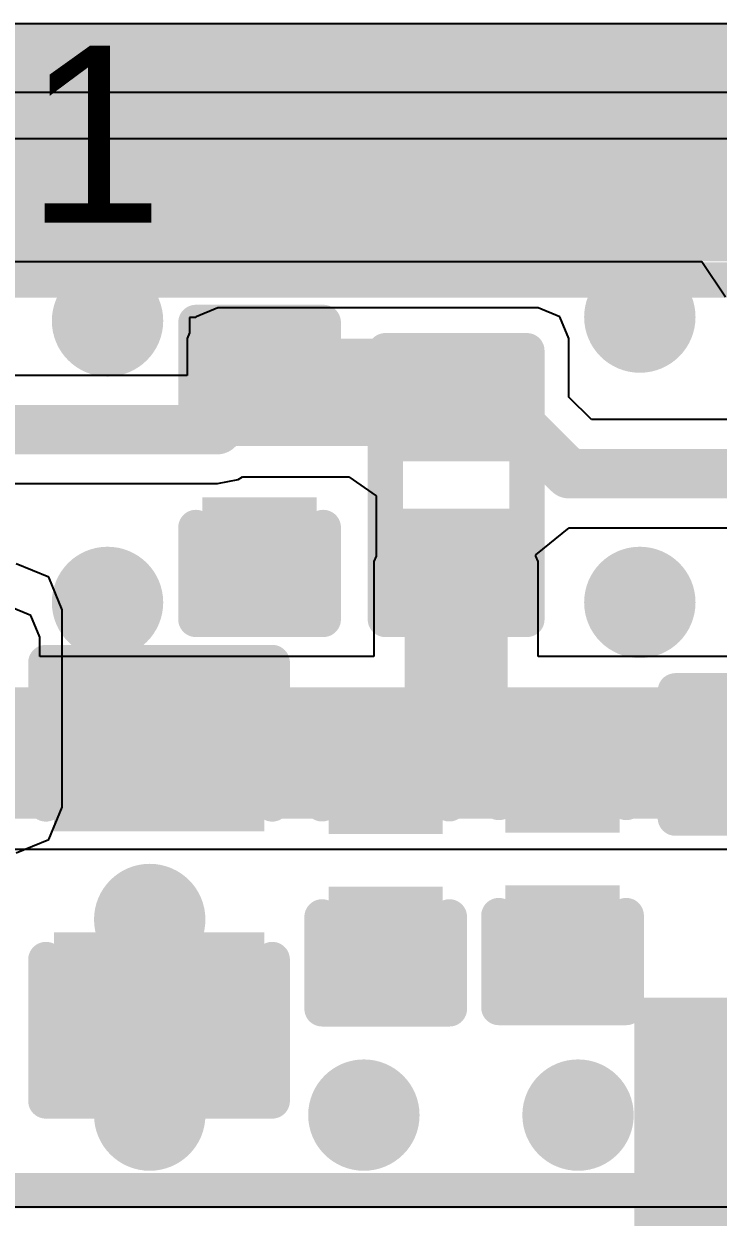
# Model space of a CAD drawing. Header units: millimetres. Extents: x -6 to 110, y 0 to 86.
# Drawn here: x 2.842 to 5.335, y 5.069 to 9.355 of the extents above; entities that cross this region are included whole.
import ezdxf

# ---------------------------------------------------------------- set-up
doc = ezdxf.new("R2010")
doc.units = ezdxf.units.MM
for name, color, linetype in [('BottomLayer', 5, 'Continuous'), ('BottomOverlay', 54, 'Continuous'), ('BottomPaste', 16, 'Continuous'), ('BottomSolder', 6, 'Continuous'), ('MidLayer1', 16, 'Continuous'), ('MidLayer2', 76, 'Continuous'), ('TopLayer', 1, 'Continuous'), ('TopOverlay', 2, 'Continuous'), ('ViaHoleLayer', 16, 'Continuous')]:
    doc.layers.add(name, color=color, linetype=linetype)
doc.styles.add('Arial', font='', dxfattribs={"height": 0.2})
doc.styles.get('Arial').set_extended_font_data('Arial')

# ---------------------------------------------------------------- blocks, each defined once
blk = doc.blocks.new('IND_0201_B_3')
at = {"layer": 'BottomLayer'}
for points in [[(-0.4, 0.15), (-0.15, 0.15), (-0.15, -0.15), (-0.4, -0.15)], [(0.15, 0.15), (0.4, 0.15), (0.4, -0.15), (0.15, -0.15)]]:
    blk.add_hatch(color=5, dxfattribs=at).paths.add_polyline_path(points)
at = {"layer": 'BottomPaste'}
for points in [[(-0.4, 0.15), (-0.15, 0.15), (-0.15, -0.15), (-0.4, -0.15)], [(0.15, 0.15), (0.4, 0.15), (0.4, -0.15), (0.15, -0.15)]]:
    blk.add_hatch(color=16, dxfattribs=at).paths.add_polyline_path(points)
at = {"layer": 'BottomSolder'}
for points in [[(-0.455, 0.205), (-0.095, 0.205), (-0.095, -0.205), (-0.455, -0.205)], [(0.095, 0.205), (0.455, 0.205), (0.455, -0.205), (0.095, -0.205)]]:
    blk.add_hatch(color=6, dxfattribs=at).paths.add_polyline_path(points)
at = {"layer": 'BottomOverlay', "const_width": 0.127}
for points in [[(-0.4826, -0.2286), (-0.4826, 0.2286)], [(-0.4826, 0.2286), (0.4826, 0.2286)], [(0.4826, -0.2286), (0.4826, 0.2286)], [(-0.4826, -0.2286), (0.4826, -0.2286)]]:
    blk.add_lwpolyline(points, dxfattribs=at)
at = {"layer": 'BottomOverlay', "const_width": 0.0635}
for points in [[(-0.5143, 0.2286, 1), (-0.4508, 0.2286, 1)], [(-0.5143, 0.2286, 1), (-0.4508, 0.2286, 1)], [(0.4508, 0.2286, 1), (0.5143, 0.2286, 1)], [(0.4508, 0.2286, 1), (0.5143, 0.2286, 1)], [(-0.5143, -0.2286, 1), (-0.4508, -0.2286, 1)], [(-0.5143, -0.2286, 1), (-0.4508, -0.2286, 1)], [(0.4508, -0.2286, 1), (0.5143, -0.2286, 1)], [(0.4508, -0.2286, 1), (0.5143, -0.2286, 1)]]:
    blk.add_lwpolyline(points, format="xyb", close=True, dxfattribs=at)
blk = doc.blocks.new('QFNWB_56__7_7__B_35')
at = {"layer": 'BottomLayer'}
for points in [[(-3.75, 1.91), (-3.1, 1.91), (-3.1, 1.69), (-3.75, 1.69)], [(-3.75, 1.51), (-3.1, 1.51), (-3.1, 1.29), (-3.75, 1.29)], [(-3.75, 1.11), (-3.1, 1.11), (-3.1, 0.89), (-3.75, 0.89)], [(-3.75, 0.71), (-3.1, 0.71), (-3.1, 0.49), (-3.75, 0.49)], [(-3.75, 0.31), (-3.1, 0.31), (-3.1, 0.09), (-3.75, 0.09)], [(-3.75, -0.09), (-3.1, -0.09), (-3.1, -0.31), (-3.75, -0.31)]]:
    blk.add_hatch(color=5, dxfattribs=at).paths.add_polyline_path(points)
at = {"layer": 'BottomPaste'}
for points in [[(-3.75, 1.91), (-3.1, 1.91), (-3.1, 1.69), (-3.75, 1.69)], [(-3.75, 1.51), (-3.1, 1.51), (-3.1, 1.29), (-3.75, 1.29)], [(-3.75, 1.11), (-3.1, 1.11), (-3.1, 0.89), (-3.75, 0.89)], [(-3.75, 0.71), (-3.1, 0.71), (-3.1, 0.49), (-3.75, 0.49)], [(-3.75, 0.31), (-3.1, 0.31), (-3.1, 0.09), (-3.75, 0.09)], [(-3.75, -0.09), (-3.1, -0.09), (-3.1, -0.31), (-3.75, -0.31)]]:
    blk.add_hatch(color=16, dxfattribs=at).paths.add_polyline_path(points)
at = {"layer": 'BottomSolder'}
for points in [[(-3.8516, 2.4116), (-2.9984, 2.4116), (-2.9984, 1.9884), (-3.8516, 1.9884)], [(-3.8516, 2.0116), (-2.9984, 2.0116), (-2.9984, 1.5884), (-3.8516, 1.5884)], [(-3.8516, 1.6116), (-2.9984, 1.6116), (-2.9984, 1.1884), (-3.8516, 1.1884)], [(-3.8516, 1.2116), (-2.9984, 1.2116), (-2.9984, 0.7884), (-3.8516, 0.7884)], [(-3.8516, 0.8116), (-2.9984, 0.8116), (-2.9984, 0.3884), (-3.8516, 0.3884)], [(-3.8516, 0.4116), (-2.9984, 0.4116), (-2.9984, -0.0116), (-3.8516, -0.0116)], [(-3.8516, 0.0116), (-2.9984, 0.0116), (-2.9984, -0.4116), (-3.8516, -0.4116)], [(-3.8516, -0.3884), (-2.9984, -0.3884), (-2.9984, -0.8116), (-3.8516, -0.8116)]]:
    blk.add_hatch(color=6, dxfattribs=at).paths.add_polyline_path(points)
blk = doc.blocks.new('CAP_0201_B_37')
at = {"layer": 'BottomLayer'}
for points in [[(-0.45, 0.15), (-0.15, 0.15), (-0.15, -0.15), (-0.45, -0.15)], [(0.15, 0.15), (0.45, 0.15), (0.45, -0.15), (0.15, -0.15)]]:
    blk.add_hatch(color=5, dxfattribs=at).paths.add_polyline_path(points)
at = {"layer": 'BottomPaste'}
for points in [[(-0.45, 0.15), (-0.15, 0.15), (-0.15, -0.15), (-0.45, -0.15)], [(0.15, 0.15), (0.45, 0.15), (0.45, -0.15), (0.15, -0.15)]]:
    blk.add_hatch(color=16, dxfattribs=at).paths.add_polyline_path(points)
at = {"layer": 'BottomSolder'}
for points in [[(-0.505, 0.205), (-0.095, 0.205), (-0.095, -0.205), (-0.505, -0.205)], [(0.095, 0.205), (0.505, 0.205), (0.505, -0.205), (0.095, -0.205)]]:
    blk.add_hatch(color=6, dxfattribs=at).paths.add_polyline_path(points)
at = {"layer": 'BottomOverlay', "const_width": 0.127}
for points in [[(-0.5334, 0.2286), (-0.2032, 0.2286)], [(-0.5334, 0.2286), (-0.5334, -0.2286)], [(0.2032, 0.2286), (0.5334, 0.2286)], [(0.5334, 0.2286), (0.5334, -0.2286)], [(-0.5334, -0.2286), (-0.2032, -0.2286)], [(0.2032, -0.2286), (0.5334, -0.2286)]]:
    blk.add_lwpolyline(points, dxfattribs=at)
at = {"layer": 'BottomOverlay', "const_width": 0.0635}
for points in [[(-0.5651, 0.2286, 1), (-0.5016, 0.2286, 1)], [(-0.5651, 0.2286, 1), (-0.5016, 0.2286, 1)], [(-0.2349, 0.2286, 1), (-0.1714, 0.2286, 1)], [(0.1714, 0.2286, 1), (0.2349, 0.2286, 1)], [(0.5016, 0.2286, 1), (0.5651, 0.2286, 1)], [(0.5016, 0.2286, 1), (0.5651, 0.2286, 1)], [(-0.5651, -0.2286, 1), (-0.5016, -0.2286, 1)], [(-0.5651, -0.2286, 1), (-0.5016, -0.2286, 1)], [(-0.2349, -0.2286, 1), (-0.1714, -0.2286, 1)], [(0.1714, -0.2286, 1), (0.2349, -0.2286, 1)], [(0.5016, -0.2286, 1), (0.5651, -0.2286, 1)], [(0.5016, -0.2286, 1), (0.5651, -0.2286, 1)]]:
    blk.add_lwpolyline(points, format="xyb", close=True, dxfattribs=at)
blk = doc.blocks.new('CAP_0201_B_39')
at = {"layer": 'BottomLayer'}
for points in [[(-0.45, 0.15), (-0.15, 0.15), (-0.15, -0.15), (-0.45, -0.15)], [(0.15, 0.15), (0.45, 0.15), (0.45, -0.15), (0.15, -0.15)]]:
    blk.add_hatch(color=5, dxfattribs=at).paths.add_polyline_path(points)
at = {"layer": 'BottomPaste'}
for points in [[(-0.45, 0.15), (-0.15, 0.15), (-0.15, -0.15), (-0.45, -0.15)], [(0.15, 0.15), (0.45, 0.15), (0.45, -0.15), (0.15, -0.15)]]:
    blk.add_hatch(color=16, dxfattribs=at).paths.add_polyline_path(points)
at = {"layer": 'BottomSolder'}
for points in [[(-0.505, 0.205), (-0.095, 0.205), (-0.095, -0.205), (-0.505, -0.205)], [(0.095, 0.205), (0.505, 0.205), (0.505, -0.205), (0.095, -0.205)]]:
    blk.add_hatch(color=6, dxfattribs=at).paths.add_polyline_path(points)
at = {"layer": 'BottomOverlay', "const_width": 0.127}
for points in [[(-0.5334, 0.2286), (-0.2032, 0.2286)], [(-0.5334, 0.2286), (-0.5334, -0.2286)], [(0.2032, 0.2286), (0.5334, 0.2286)], [(0.5334, 0.2286), (0.5334, -0.2286)], [(-0.5334, -0.2286), (-0.2032, -0.2286)], [(0.2032, -0.2286), (0.5334, -0.2286)]]:
    blk.add_lwpolyline(points, dxfattribs=at)
at = {"layer": 'BottomOverlay', "const_width": 0.0635}
for points in [[(-0.5651, 0.2286, 1), (-0.5016, 0.2286, 1)], [(-0.5651, 0.2286, 1), (-0.5016, 0.2286, 1)], [(-0.2349, 0.2286, 1), (-0.1714, 0.2286, 1)], [(0.1714, 0.2286, 1), (0.2349, 0.2286, 1)], [(0.5016, 0.2286, 1), (0.5651, 0.2286, 1)], [(0.5016, 0.2286, 1), (0.5651, 0.2286, 1)], [(-0.5651, -0.2286, 1), (-0.5016, -0.2286, 1)], [(-0.5651, -0.2286, 1), (-0.5016, -0.2286, 1)], [(-0.2349, -0.2286, 1), (-0.1714, -0.2286, 1)], [(0.1714, -0.2286, 1), (0.2349, -0.2286, 1)], [(0.5016, -0.2286, 1), (0.5651, -0.2286, 1)], [(0.5016, -0.2286, 1), (0.5651, -0.2286, 1)]]:
    blk.add_lwpolyline(points, format="xyb", close=True, dxfattribs=at)
blk = doc.blocks.new('R___0201_B_54')
at = {"layer": 'BottomLayer'}
for points in [[(-0.41, 0.185), (-0.14, 0.185), (-0.14, -0.185), (-0.41, -0.185)], [(0.14, 0.185), (0.41, 0.185), (0.41, -0.185), (0.14, -0.185)]]:
    blk.add_hatch(color=5, dxfattribs=at).paths.add_polyline_path(points)
at = {"layer": 'BottomPaste'}
for points in [[(-0.41, 0.185), (-0.14, 0.185), (-0.14, -0.185), (-0.41, -0.185)], [(0.14, 0.185), (0.41, 0.185), (0.41, -0.185), (0.14, -0.185)]]:
    blk.add_hatch(color=16, dxfattribs=at).paths.add_polyline_path(points)
at = {"layer": 'BottomSolder'}
for points in [[(-0.465, 0.24), (-0.085, 0.24), (-0.085, -0.24), (-0.465, -0.24)], [(0.085, 0.24), (0.465, 0.24), (0.465, -0.24), (0.085, -0.24)]]:
    blk.add_hatch(color=6, dxfattribs=at).paths.add_polyline_path(points)
at = {"layer": 'BottomOverlay', "const_width": 0.127}
for points in [[(-0.4826, -0.254), (-0.4826, 0.254)], [(0.4826, 0.254), (-0.4826, 0.254)], [(0.4826, -0.254), (0.4826, 0.254)], [(0.4826, -0.254), (-0.4826, -0.254)]]:
    blk.add_lwpolyline(points, dxfattribs=at)
at = {"layer": 'BottomOverlay', "const_width": 0.0635}
for points in [[(-0.5143, 0.254, 1), (-0.4508, 0.254, 1)], [(-0.5143, 0.254, 1), (-0.4508, 0.254, 1)], [(0.4508, 0.254, 1), (0.5143, 0.254, 1)], [(0.4508, 0.254, 1), (0.5143, 0.254, 1)], [(-0.5143, -0.254, 1), (-0.4508, -0.254, 1)], [(-0.5143, -0.254, 1), (-0.4508, -0.254, 1)], [(0.4508, -0.254, 1), (0.5143, -0.254, 1)], [(0.4508, -0.254, 1), (0.5143, -0.254, 1)]]:
    blk.add_lwpolyline(points, format="xyb", close=True, dxfattribs=at)
blk = doc.blocks.new('CAP_0201_B_72')
at = {"layer": 'BottomLayer'}
for points in [[(-0.45, 0.15), (-0.15, 0.15), (-0.15, -0.15), (-0.45, -0.15)], [(0.15, 0.15), (0.45, 0.15), (0.45, -0.15), (0.15, -0.15)]]:
    blk.add_hatch(color=5, dxfattribs=at).paths.add_polyline_path(points)
at = {"layer": 'BottomPaste'}
for points in [[(-0.45, 0.15), (-0.15, 0.15), (-0.15, -0.15), (-0.45, -0.15)], [(0.15, 0.15), (0.45, 0.15), (0.45, -0.15), (0.15, -0.15)]]:
    blk.add_hatch(color=16, dxfattribs=at).paths.add_polyline_path(points)
at = {"layer": 'BottomSolder'}
for points in [[(-0.505, 0.205), (-0.095, 0.205), (-0.095, -0.205), (-0.505, -0.205)], [(0.095, 0.205), (0.505, 0.205), (0.505, -0.205), (0.095, -0.205)]]:
    blk.add_hatch(color=6, dxfattribs=at).paths.add_polyline_path(points)
at = {"layer": 'BottomOverlay', "const_width": 0.127}
for points in [[(-0.5334, 0.2286), (-0.2032, 0.2286)], [(-0.5334, 0.2286), (-0.5334, -0.2286)], [(0.2032, 0.2286), (0.5334, 0.2286)], [(0.5334, 0.2286), (0.5334, -0.2286)], [(-0.5334, -0.2286), (-0.2032, -0.2286)], [(0.2032, -0.2286), (0.5334, -0.2286)]]:
    blk.add_lwpolyline(points, dxfattribs=at)
at = {"layer": 'BottomOverlay', "const_width": 0.0635}
for points in [[(-0.5651, 0.2286, 1), (-0.5016, 0.2286, 1)], [(-0.5651, 0.2286, 1), (-0.5016, 0.2286, 1)], [(-0.2349, 0.2286, 1), (-0.1714, 0.2286, 1)], [(0.1714, 0.2286, 1), (0.2349, 0.2286, 1)], [(0.5016, 0.2286, 1), (0.5651, 0.2286, 1)], [(0.5016, 0.2286, 1), (0.5651, 0.2286, 1)], [(-0.5651, -0.2286, 1), (-0.5016, -0.2286, 1)], [(-0.5651, -0.2286, 1), (-0.5016, -0.2286, 1)], [(-0.2349, -0.2286, 1), (-0.1714, -0.2286, 1)], [(0.1714, -0.2286, 1), (0.2349, -0.2286, 1)], [(0.5016, -0.2286, 1), (0.5651, -0.2286, 1)], [(0.5016, -0.2286, 1), (0.5651, -0.2286, 1)]]:
    blk.add_lwpolyline(points, format="xyb", close=True, dxfattribs=at)
blk = doc.blocks.new('C___0402_B_73')
at = {"layer": 'BottomLayer'}
for points in [[(-0.2413, 0.3175), (-0.2413, -0.3175), (-0.6985, -0.3175), (-0.6985, 0.3175)], [(0.6985, 0.3175), (0.6985, -0.3175), (0.2413, -0.3175), (0.2413, 0.3175)]]:
    blk.add_hatch(color=5, dxfattribs=at).paths.add_polyline_path(points)
at = {"layer": 'BottomPaste'}
for points in [[(-0.2413, 0.3175), (-0.2413, -0.3175), (-0.6985, -0.3175), (-0.6985, 0.3175)], [(0.6985, 0.3175), (0.6985, -0.3175), (0.2413, -0.3175), (0.2413, 0.3175)]]:
    blk.add_hatch(color=16, dxfattribs=at).paths.add_polyline_path(points)
at = {"layer": 'BottomSolder'}
for points in [[(-0.1813, 0.3775), (-0.1813, -0.3775), (-0.7585, -0.3775), (-0.7585, 0.3775)], [(0.7585, 0.3775), (0.7585, -0.3775), (0.1813, -0.3775), (0.1813, 0.3775)]]:
    blk.add_hatch(color=6, dxfattribs=at).paths.add_polyline_path(points)
at = {"layer": 'BottomOverlay', "const_width": 0.127}
for points in [[(-0.7874, 0.4064), (-0.7874, -0.4064)], [(-0.7874, 0.4064), (-0.2794, 0.4064)], [(0.2794, 0.4064), (0.7874, 0.4064)], [(0.7874, 0.4064), (0.7874, -0.4064)], [(-0.7874, -0.4064), (-0.2794, -0.4064)], [(0.2794, -0.4064), (0.7874, -0.4064)]]:
    blk.add_lwpolyline(points, dxfattribs=at)
at = {"layer": 'BottomOverlay', "const_width": 0.0635}
for points in [[(-0.8191, 0.4064, 1), (-0.7556, 0.4064, 1)], [(-0.8191, 0.4064, 1), (-0.7556, 0.4064, 1)], [(-0.3111, 0.4064, 1), (-0.2477, 0.4064, 1)], [(0.2477, 0.4064, 1), (0.3111, 0.4064, 1)], [(0.7556, 0.4064, 1), (0.8191, 0.4064, 1)], [(0.7556, 0.4064, 1), (0.8191, 0.4064, 1)], [(-0.8191, -0.4064, 1), (-0.7556, -0.4064, 1)], [(-0.8191, -0.4064, 1), (-0.7556, -0.4064, 1)], [(-0.3111, -0.4064, 1), (-0.2477, -0.4064, 1)], [(0.2477, -0.4064, 1), (0.3111, -0.4064, 1)], [(0.7556, -0.4064, 1), (0.8191, -0.4064, 1)], [(0.7556, -0.4064, 1), (0.8191, -0.4064, 1)]]:
    blk.add_lwpolyline(points, format="xyb", close=True, dxfattribs=at)

msp = doc.modelspace()

# ---------------------------------------------------------------- hatches: boundary and pattern name
at = {"layer": 'BottomLayer'}
h = msp.add_hatch(color=5, dxfattribs=at)
edge = h.paths.add_edge_path()
edge.add_arc((3.1424, 8.2884), 0.2, 0, 360)
h = msp.add_hatch(color=5, dxfattribs=at)
edge = h.paths.add_edge_path()
edge.add_arc((5.0539, 8.302), 0.2, 0, 360)
for points in [[(3.5384, 7.8386), (4.6892, 7.8386), (4.6892, 8.2248), (3.5384, 8.2248)], [(4.2092, 6.8816), (4.5792, 6.8816), (4.5792, 7.4236), (4.2092, 7.4236)], [(0.7183, 6.5006), (5.5142, 6.5006), (5.5142, 6.9723), (0.7183, 6.9723)], [(5.0342, 4.4), (5.6592, 4.4), (5.6592, 5.858), (5.0342, 5.858)]]:
    msp.add_hatch(color=5, dxfattribs=at).paths.add_polyline_path(points)
h = msp.add_hatch(color=5, dxfattribs=at)
edge = h.paths.add_edge_path()
edge.add_arc((3.1424, 7.2771), 0.2, 0, 360)
h = msp.add_hatch(color=5, dxfattribs=at)
edge = h.paths.add_edge_path()
edge.add_arc((5.0539, 7.2771), 0.2, 0, 360)
h = msp.add_hatch(color=5, dxfattribs=at)
edge = h.paths.add_edge_path()
edge.add_arc((3.2939, 6.1382), 0.2, 0, 360)
h = msp.add_hatch(color=5, dxfattribs=at)
edge = h.paths.add_edge_path()
edge.add_arc((3.2939, 5.4356), 0.2, 0, 360)
h = msp.add_hatch(color=5, dxfattribs=at)
edge = h.paths.add_edge_path()
edge.add_arc((4.0629, 5.4356), 0.2, 0, 360)
h = msp.add_hatch(color=5, dxfattribs=at)
edge = h.paths.add_edge_path()
edge.add_arc((4.832, 5.4356), 0.2, 0, 360)
at = {"layer": 'MidLayer1'}
h = msp.add_hatch(color=16, dxfattribs=at)
edge = h.paths.add_edge_path()
edge.add_arc((3.1424, 8.2884), 0.2, 0, 360)
h = msp.add_hatch(color=16, dxfattribs=at)
edge = h.paths.add_edge_path()
edge.add_arc((5.0539, 8.302), 0.2, 0, 360)
h = msp.add_hatch(color=16, dxfattribs=at)
edge = h.paths.add_edge_path()
edge.add_arc((3.1424, 7.2771), 0.2, 0, 360)
h = msp.add_hatch(color=16, dxfattribs=at)
edge = h.paths.add_edge_path()
edge.add_arc((5.0539, 7.2771), 0.2, 0, 360)
h = msp.add_hatch(color=16, dxfattribs=at)
edge = h.paths.add_edge_path()
edge.add_arc((3.2939, 6.1382), 0.2, 0, 360)
h = msp.add_hatch(color=16, dxfattribs=at)
edge = h.paths.add_edge_path()
edge.add_arc((3.2939, 5.4356), 0.2, 0, 360)
h = msp.add_hatch(color=16, dxfattribs=at)
edge = h.paths.add_edge_path()
edge.add_arc((4.0629, 5.4356), 0.2, 0, 360)
h = msp.add_hatch(color=16, dxfattribs=at)
edge = h.paths.add_edge_path()
edge.add_arc((4.832, 5.4356), 0.2, 0, 360)
at = {"layer": 'MidLayer2'}
h = msp.add_hatch(color=76, dxfattribs=at)
edge = h.paths.add_edge_path()
edge.add_arc((3.1424, 8.2884), 0.2, 0, 360)
h = msp.add_hatch(color=76, dxfattribs=at)
edge = h.paths.add_edge_path()
edge.add_arc((5.0539, 8.302), 0.2, 0, 360)
h = msp.add_hatch(color=76, dxfattribs=at)
edge = h.paths.add_edge_path()
edge.add_arc((3.1424, 7.2771), 0.2, 0, 360)
h = msp.add_hatch(color=76, dxfattribs=at)
edge = h.paths.add_edge_path()
edge.add_arc((5.0539, 7.2771), 0.2, 0, 360)
h = msp.add_hatch(color=76, dxfattribs=at)
edge = h.paths.add_edge_path()
edge.add_arc((3.2939, 6.1382), 0.2, 0, 360)
h = msp.add_hatch(color=76, dxfattribs=at)
edge = h.paths.add_edge_path()
edge.add_arc((3.2939, 5.4356), 0.2, 0, 360)
h = msp.add_hatch(color=76, dxfattribs=at)
edge = h.paths.add_edge_path()
edge.add_arc((4.0629, 5.4356), 0.2, 0, 360)
h = msp.add_hatch(color=76, dxfattribs=at)
edge = h.paths.add_edge_path()
edge.add_arc((4.832, 5.4356), 0.2, 0, 360)
at = {"layer": 'TopLayer'}
h = msp.add_hatch(color=1, dxfattribs=at)
edge = h.paths.add_edge_path()
edge.add_arc((3.1424, 8.2884), 0.2, 0, 360)
h = msp.add_hatch(color=1, dxfattribs=at)
edge = h.paths.add_edge_path()
edge.add_arc((5.0539, 8.302), 0.2, 0, 360)
h = msp.add_hatch(color=1, dxfattribs=at)
edge = h.paths.add_edge_path()
edge.add_arc((3.1424, 7.2771), 0.2, 0, 360)
h = msp.add_hatch(color=1, dxfattribs=at)
edge = h.paths.add_edge_path()
edge.add_arc((5.0539, 7.2771), 0.2, 0, 360)
h = msp.add_hatch(color=1, dxfattribs=at)
edge = h.paths.add_edge_path()
edge.add_arc((3.2939, 6.1382), 0.2, 0, 360)
h = msp.add_hatch(color=1, dxfattribs=at)
edge = h.paths.add_edge_path()
edge.add_arc((3.2939, 5.4356), 0.2, 0, 360)
h = msp.add_hatch(color=1, dxfattribs=at)
edge = h.paths.add_edge_path()
edge.add_arc((4.0629, 5.4356), 0.2, 0, 360)
h = msp.add_hatch(color=1, dxfattribs=at)
edge = h.paths.add_edge_path()
edge.add_arc((4.832, 5.4356), 0.2, 0, 360)
at = {"layer": 'ViaHoleLayer'}
h = msp.add_hatch(color=16, dxfattribs=at)
edge = h.paths.add_edge_path()
edge.add_arc((5.0539, 8.302), 0.1, 0, 360)
h = msp.add_hatch(color=16, dxfattribs=at)
edge = h.paths.add_edge_path()
edge.add_arc((3.1424, 8.2884), 0.1, 0, 360)
h = msp.add_hatch(color=16, dxfattribs=at)
edge = h.paths.add_edge_path()
edge.add_arc((3.1424, 7.2771), 0.1, 0, 360)
h = msp.add_hatch(color=16, dxfattribs=at)
edge = h.paths.add_edge_path()
edge.add_arc((5.0539, 7.2771), 0.1, 0, 360)
h = msp.add_hatch(color=16, dxfattribs=at)
edge = h.paths.add_edge_path()
edge.add_arc((3.2939, 6.1382), 0.1, 0, 360)
h = msp.add_hatch(color=16, dxfattribs=at)
edge = h.paths.add_edge_path()
edge.add_arc((3.2939, 5.4356), 0.1, 0, 360)
h = msp.add_hatch(color=16, dxfattribs=at)
edge = h.paths.add_edge_path()
edge.add_arc((4.0629, 5.4356), 0.1, 0, 360)
h = msp.add_hatch(color=16, dxfattribs=at)
edge = h.paths.add_edge_path()
edge.add_arc((4.832, 5.4356), 0.1, 0, 360)

# ---------------------------------------------------------------- linework, layer by layer
at = {"layer": 'BottomLayer'}
for p, q in [((6.572, 9.3552), (2.4324, 9.3552)), ((2.0906, 8.502), (5.2768, 8.502)), ((5.2768, 8.502), (5.3617, 8.375)), ((3.5384, 8.3348), (3.4607, 8.3026)), ((4.6892, 8.3348), (3.5384, 8.3348)), ((4.7669, 8.3026), (4.6892, 8.3348)), ((3.46, 8.301), (3.4368, 8.301)), ((3.4368, 8.301), (3.4368, 8.245)), ((3.4607, 8.3026), (3.46, 8.301)), ((4.7991, 8.2248), (4.7669, 8.3026)), ((3.4368, 8.245), (3.4285, 8.2248)), ((3.4285, 8.2248), (3.4285, 8.0922)), ((4.7991, 8.0146), (4.7991, 8.2248)), ((3.4285, 8.0922), (2.8034, 8.0922)), ((4.8801, 7.9337), (4.7991, 8.0146)), ((5.4338, 7.9337), (4.8801, 7.9337)), ((3.537, 7.7037), (3.6113, 7.7185)), ((3.6113, 7.7185), (3.6265, 7.7286)), ((3.6265, 7.7286), (4.0089, 7.7286)), ((4.0089, 7.7286), (4.1076, 7.6602)), ((2.7994, 7.7037), (3.537, 7.7037)), ((4.1076, 7.6602), (4.1076, 7.4438)), ((4.6808, 7.4486), (4.7996, 7.5452)), ((4.7996, 7.5452), (6.0568, 7.5452)), ((4.1076, 7.4438), (4.0992, 7.4236)), ((4.0992, 7.4236), (4.0992, 7.0823)), ((4.6808, 7.4438), (4.6808, 7.4486)), ((4.6892, 7.4236), (4.6808, 7.4438)), ((4.6892, 7.0823), (4.6892, 7.4236)), ((2.867, 7.2304), (2.7893, 7.2626)), ((2.8992, 7.1527), (2.867, 7.2304)), ((2.8992, 7.0823), (2.8992, 7.1527)), ((4.0992, 7.0823), (2.8992, 7.0823)), ((5.5142, 7.0823), (4.6892, 7.0823)), ((0.7183, 6.3906), (5.5142, 6.3906)), ((7.4193, 5.1054), (0, 5.1054))]:
    msp.add_line(p, q, dxfattribs=at)
at = {"layer": 'BottomLayer', "const_width": 0.1778}
for points in [[(3.6707, 8.0317), (4.1138, 8.0317)], [(3.6707, 7.9709), (3.6707, 8.0317)], [(4.3942, 7.9736), (4.4405, 8.0199)], [(4.4407, 8.0197), (4.5329, 7.9275)], [(3.6273, 7.9275), (3.6707, 7.9709)], [(3.537, 7.8979), (3.5665, 7.9275)], [(3.5665, 7.9275), (3.6273, 7.9275)], [(4.5329, 7.9275), (4.6116, 7.9275)], [(4.6116, 7.9275), (4.7996, 7.7395)], [(2.4931, 7.8979), (3.537, 7.8979)], [(4.7996, 7.7395), (6.0568, 7.7395)]]:
    msp.add_lwpolyline(points, dxfattribs=at)
at = {"layer": 'BottomLayer', "const_width": 0.0889}
for points in [[(3.6263, 8.0317, 1), (3.7152, 8.0317, 1)], [(3.6263, 8.0317, 1), (3.7152, 8.0317, 1)], [(4.0693, 8.0317, 1), (4.1582, 8.0317, 1)], [(4.3961, 8.0199, 1), (4.485, 8.0199, 1)], [(4.3963, 8.0197, 1), (4.4852, 8.0197, 1)], [(3.6263, 7.9709, 1), (3.7152, 7.9709, 1)], [(3.6263, 7.9709, 1), (3.7152, 7.9709, 1)], [(4.3498, 7.9736, 1), (4.4386, 7.9736, 1)], [(3.5221, 7.9275, 1), (3.611, 7.9275, 1)], [(3.5221, 7.9275, 1), (3.611, 7.9275, 1)], [(3.5829, 7.9275, 1), (3.6718, 7.9275, 1)], [(3.5829, 7.9275, 1), (3.6718, 7.9275, 1)], [(4.4885, 7.9275, 1), (4.5774, 7.9275, 1)], [(4.4885, 7.9275, 1), (4.5774, 7.9275, 1)], [(4.5671, 7.9275, 1), (4.656, 7.9275, 1)], [(4.5671, 7.9275, 1), (4.656, 7.9275, 1)], [(3.4925, 7.8979, 1), (3.5814, 7.8979, 1)], [(3.4925, 7.8979, 1), (3.5814, 7.8979, 1)], [(4.7552, 7.7395, 1), (4.8441, 7.7395, 1)], [(4.7552, 7.7395, 1), (4.8441, 7.7395, 1)]]:
    msp.add_lwpolyline(points, format="xyb", close=True, dxfattribs=at)
at = {"layer": 'BottomOverlay', "const_width": 0.127}
for points in [[(1.4198, 8.4352), (8.6812, 8.4352)], [(1.4198, 5.1639), (8.6812, 5.1639)]]:
    msp.add_lwpolyline(points, dxfattribs=at)
at = {"layer": 'MidLayer1'}
for p, q in [((3.0668, 9.1082), (1.8692, 9.1081)), ((8.5863, 9.1082), (3.0668, 9.1082)), ((1.9375, 8.9432), (3.0668, 8.9432)), ((3.0668, 8.9432), (8.5863, 8.9432)), ((2.9313, 7.3675), (2.8147, 7.4158)), ((2.9797, 7.2508), (2.9313, 7.3675)), ((2.9797, 6.5421), (2.9797, 7.2508)), ((2.9313, 6.4255), (2.9797, 6.5421)), ((2.8147, 6.3772), (2.9313, 6.4255)), ((30.2479, 5.1054), (0, 5.1054))]:
    msp.add_line(p, q, dxfattribs=at)
at = {"layer": 'MidLayer2'}
msp.add_line((30.2479, 5.1054), (0, 5.1054), dxfattribs=at)
at = {"layer": 'TopLayer'}
msp.add_line((30.2479, 5.1054), (0, 5.1054), dxfattribs=at)

# ---------------------------------------------------------------- block references
for name, p, rotation in [('QFNWB_56__7_7__B_35', (4.9022, 12.3536), 90), ('CAP_0201_B_37', (3.6884, 7.7494), 90), ('R___0201_B_54', (4.3942, 7.6986), 270), ('C___0402_B_73', (3.3274, 6.2738), 90), ('CAP_0201_B_39', (4.1414, 6.3506), 90), ('CAP_0201_B_72', (4.7764, 6.3554), 90)]:
    msp.add_blockref(name, p, dxfattribs=dict(rotation=rotation))
msp.add_blockref('IND_0201_B_3', (5.6642, 6.731))

# ---------------------------------------------------------------- texts
at = {"layer": 'TopOverlay', "style": 'Arial'}
msp.add_text('R11', height=0.635, dxfattribs=at).set_placement((1.7155, 8.6414))

doc.saveas('drawing.dxf')
